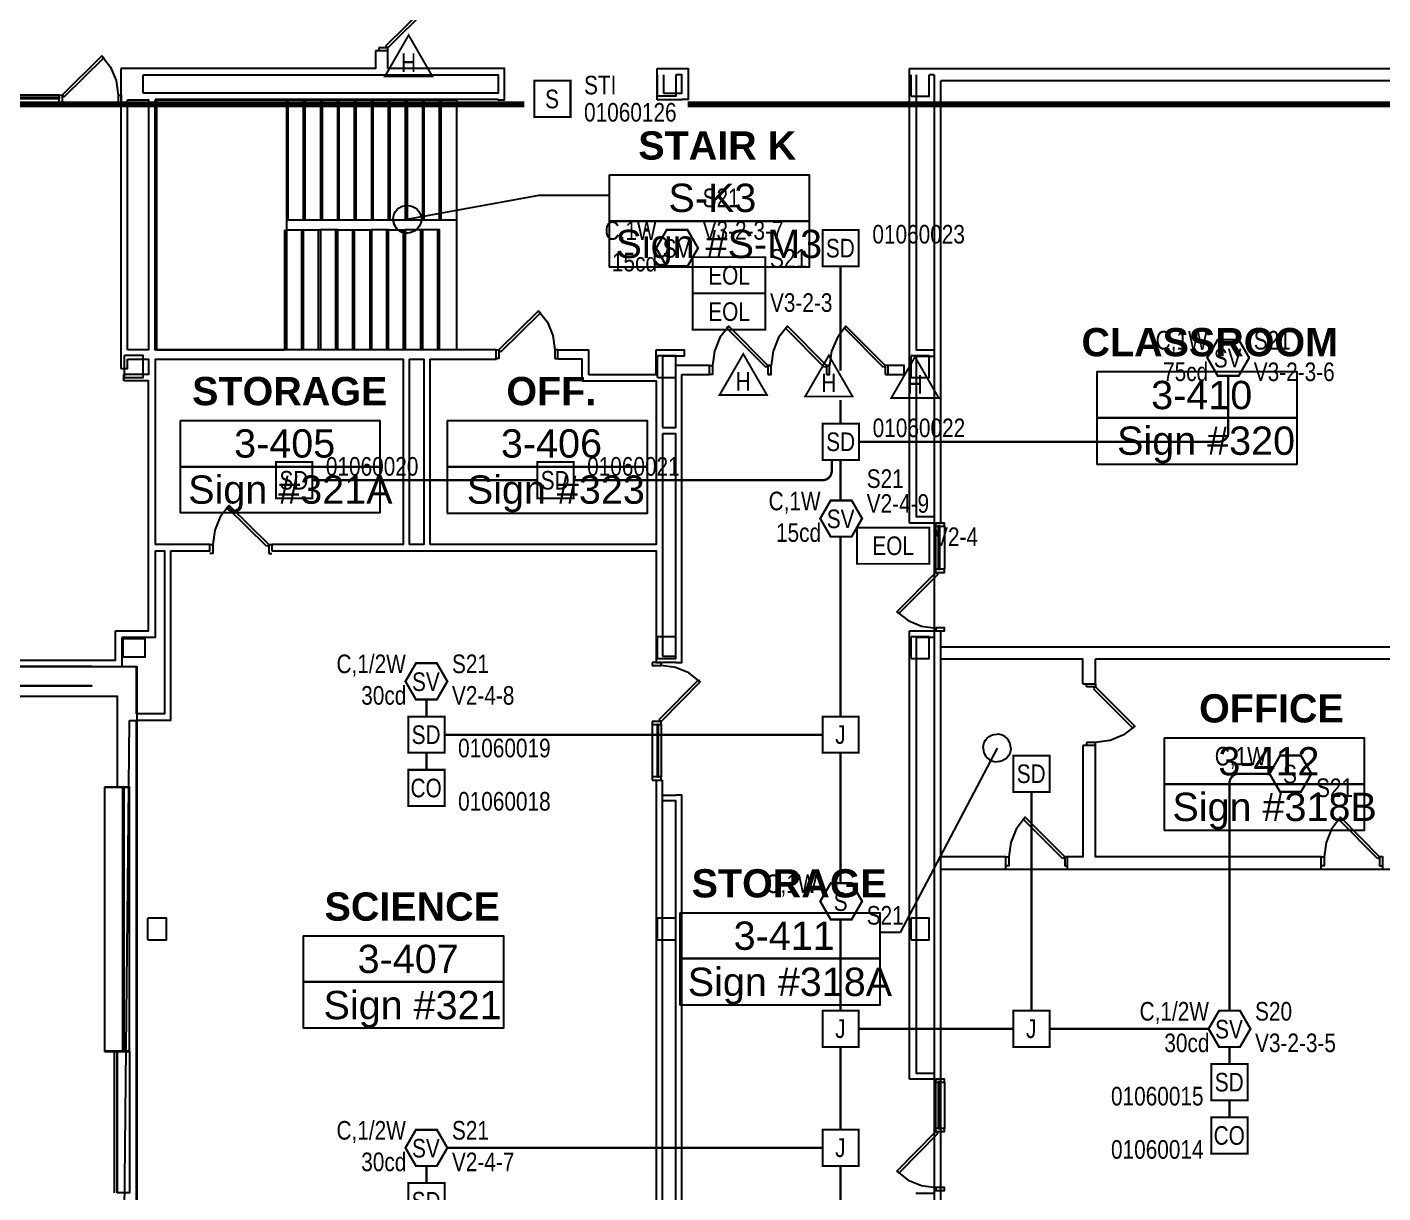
# Model space of a CAD drawing. Header units: inches. Extents: x 10004 to 17737, y 28227 to 35905.
# Drawn here: x 15290 to 16164, y 30608 to 31360 of the extents above; entities that cross this region are included whole.
import ezdxf
from ezdxf.enums import TextEntityAlignment as Align

# ---------------------------------------------------------------- set-up
doc = ezdxf.new("R2010")
doc.units = ezdxf.units.IN
doc.header["$LTSCALE"] = 0.25
doc.header["$MEASUREMENT"] = 0
for name, color, linetype in [('BACKGROUND', 8, 'Continuous'), ('CO DETECTOR', 1, 'Continuous'), ('CONDUIT', 6, 'Continuous'), ('DOOR HOLDER', 1, 'Continuous'), ('EOL', 1, 'Continuous'), ('JUNCTION BOX', 1, 'Continuous'), ('PULL STATION', 1, 'Continuous'), ('SMOKE DETECTOR', 1, 'Continuous'), ('SPEAKER', 1, 'Continuous'), ('SPEAKER STROBE', 1, 'Continuous')]:
    doc.layers.add(name, color=color, linetype=linetype)
doc.styles.add('Arial', font='arial.ttf', dxfattribs={"width": 0.8})
doc.styles.add('PDF Arial', font='arial.ttf')
doc.styles.add('PDF Arial Bold', font='arialbd.ttf')

# ---------------------------------------------------------------- blocks, each defined once
blk = doc.blocks.new('SIGA-COD')
at = {"layer": 'CO DETECTOR', "const_width": 1.3}
blk.add_lwpolyline([(-11.5, -11.68), (-11.5, 11.7), (11.89, 11.7), (11.89, -11.68)], close=True, dxfattribs=at)
at = {"layer": 'CO DETECTOR', "style": 'Arial', "width": 0.8}
blk.add_text('CO', height=12, dxfattribs=at).set_placement((0, 0), align=Align.MIDDLE)
for tag, p in [('ADDRESS', (20.64, 8.96)), ('ZONE', (20.64, -8.58))]:
    blk.add_attdef(tag, text='', height=12, dxfattribs=at).set_placement(p, align=Align.MIDDLE_LEFT)
blk.add_attdef('SUBSCRIPT', text='', height=12, dxfattribs=at).set_placement((-16.56, -9.02), align=Align.MIDDLE_RIGHT)
blk = doc.blocks.new('GC-S7')
at = {"layer": 'SPEAKER', "const_width": 1.46}
blk.add_lwpolyline([(13.83, 0.21), (7.08, 11.9), (-6.42, 11.9), (-13.17, 0.21), (-6.42, -11.49), (7.08, -11.49)], close=True, dxfattribs=at)
at = {"layer": 'SPEAKER', "style": 'Arial', "width": 0.8}
blk.add_text('S', height=12, dxfattribs=at).set_placement((0, 0), align=Align.MIDDLE)
for tag, p in [('C', (-14.98, 11.52)), ('1/2W', (-14.65, -8.82))]:
    blk.add_attdef(tag, text='', height=12, dxfattribs=at).set_placement(p, align=Align.MIDDLE_RIGHT)
blk.add_attdef('Speaker_Circuit', text='', height=12, dxfattribs=at).set_placement((16.8, -8.82), align=Align.MIDDLE_LEFT)
blk = doc.blocks.new('SIGA-278')
at = {"layer": 'PULL STATION', "const_width": 1.3}
blk.add_lwpolyline([(-11.5, -11.68), (-11.5, 11.7), (11.89, 11.7), (11.89, -11.68)], close=True, dxfattribs=at)
at = {"layer": 'PULL STATION', "style": 'Arial', "width": 0.8}
blk.add_text('S', height=12, dxfattribs=at).set_placement((0, 0), align=Align.MIDDLE)
for tag, p in [('ADDRESS', (20.64, 8.96)), ('ZONE', (20.64, -8.58))]:
    blk.add_attdef(tag, text='', height=12, dxfattribs=at).set_placement(p, align=Align.MIDDLE_LEFT)
blk.add_attdef('SUBSCRIPT', text='', height=12, dxfattribs=at).set_placement((-16.56, -9.02), align=Align.MIDDLE_RIGHT)
blk = doc.blocks.new('150X-AQN5')
at = {"layer": 'DOOR HOLDER', "const_width": 1.25}
blk.add_lwpolyline([(15.26, -8.81), (0, 17.63), (-15.26, -8.81)], close=True, dxfattribs=at)
at = {"layer": 'DOOR HOLDER', "style": 'Arial', "width": 0.8}
blk.add_text('H', height=12, dxfattribs=at).set_placement((0, 0), align=Align.MIDDLE)
blk.add_attdef('SUBSCRIPT', text='', height=12, dxfattribs=at).set_placement((11.35, 10.49), align=Align.MIDDLE_LEFT)
blk = doc.blocks.new('GC-S7VM')
at = {"layer": 'SPEAKER STROBE', "const_width": 1.46}
blk.add_lwpolyline([(13.83, 0.21), (7.08, 11.9), (-6.42, 11.9), (-13.17, 0.21), (-6.42, -11.49), (7.08, -11.49)], close=True, dxfattribs=at)
at = {"layer": 'SPEAKER STROBE', "style": 'Arial', "width": 0.8}
blk.add_text('SV', height=12, dxfattribs=at).set_placement((0, 0), align=Align.MIDDLE)
for tag, p in [('C', (-12.95, 11.52)), ('CANDELA', (-12.62, -8.82)), ('1/2W', (-12.62, -29.16))]:
    blk.add_attdef(tag, text='', height=12, dxfattribs=at).set_placement(p, align=Align.MIDDLE_RIGHT)
for tag, p in [('Speaker_Circuit', (16.8, 11.52)), ('Visual_Circuit', (16.8, -8.82))]:
    blk.add_attdef(tag, text='', height=12, dxfattribs=at).set_placement(p, align=Align.MIDDLE_LEFT)
blk = doc.blocks.new('SIGA-PD')
at = {"layer": 'SMOKE DETECTOR', "const_width": 1.3}
blk.add_lwpolyline([(-11.5, -11.68), (-11.5, 11.7), (11.89, 11.7), (11.89, -11.68)], close=True, dxfattribs=at)
at = {"layer": 'SMOKE DETECTOR', "style": 'Arial', "width": 0.8}
blk.add_text('SD', height=12, dxfattribs=at).set_placement((0, 0), align=Align.MIDDLE)
for tag, p in [('ADDRESS', (20.64, 8.96)), ('ZONE', (20.64, -8.58))]:
    blk.add_attdef(tag, text='', height=12, dxfattribs=at).set_placement(p, align=Align.MIDDLE_LEFT)
blk.add_attdef('SUBSCRIPT', text='', height=12, dxfattribs=at).set_placement((-16.56, -9.02), align=Align.MIDDLE_RIGHT)
blk = doc.blocks.new('JUNCTION BOX')
at = {"const_width": 1.3}
blk.add_lwpolyline([(-11.5, -11.68), (-11.5, 11.7), (11.89, 11.7), (11.89, -11.68)], close=True, dxfattribs=at)
at = {"style": 'Arial', "width": 0.8}
blk.add_text('J', height=12, dxfattribs=at).set_placement((0, 0), align=Align.MIDDLE)
blk.add_attdef('SUBSCRIPT', text='', height=12, dxfattribs=at).set_placement((-16.56, -9.02), align=Align.MIDDLE_RIGHT)
blk = doc.blocks.new('EOLR')
at = {"layer": 'EOL', "const_width": 1.25}
blk.add_lwpolyline([(-23.38, 11.69), (23.38, 11.69), (23.38, -11.69), (-23.38, -11.69)], close=True, dxfattribs=at)
at = {"layer": 'EOL', "style": 'Arial', "width": 0.8}
blk.add_text('EOL', height=12, dxfattribs=at).set_placement((0, 0), align=Align.MIDDLE)
for tag, p in [('CIRCUIT#', (28.56, 10.91)), ('EOL_VALUE', (28.88, -9.43))]:
    blk.add_attdef(tag, text='', height=12, dxfattribs=at).set_placement(p, align=Align.MIDDLE_LEFT)

msp = doc.modelspace()

# ---------------------------------------------------------------- linework, layer by layer
at = {"lineweight": 0, "const_width": 4}
for points in [[(14728.05, 31309.78), (15610.5, 31309.78)], [(14728.05, 31309.78), (15610.5, 31309.78)], [(15715.98, 31309.78), (16856.64, 31309.78)], [(15715.98, 31309.78), (16856.64, 31309.78)]]:
    msp.add_lwpolyline(points, dxfattribs=at)
at = {"layer": 'BACKGROUND'}
for points in [[(15521.31, 31347.53), (15546.78, 31372.69)], [(15546.75, 31372.68), (15548.03, 31371.4), (15522.55, 31346.24)], [(15338.08, 31341.12), (15312.59, 31315.66)], [(15313.88, 31314.7), (15339.38, 31339.86), (15338.11, 31341.16)], [(15338.11, 31341.14), (15343.84, 31333.83)], [(15514.59, 31344.31), (15514.59, 31332.86), (15350.53, 31332.86)], [(15522.58, 31332.9), (15522.58, 31344.34), (15514.62, 31344.34)], [(15516.82, 31346.24), (15516.82, 31344.31)], [(15522.58, 31344.34), (15522.58, 31346.27), (15516.86, 31346.27)], [(15522.58, 31346.27), (15521.31, 31347.54)], [(15343.82, 31333.82), (15347.32, 31325.21)], [(15350.54, 31139.49), (15350.54, 31312.8), (15350.54, 31328.73), (15350.54, 31332.87)], [(15593.57, 31312.77), (15597.73, 31312.77), (15597.73, 31328.72), (15597.73, 31332.84), (15522.55, 31332.84)], [(15696.18, 31312.79), (15696.18, 31316.93), (15696.18, 31328.72), (15696.18, 31332.86)], [(15696.21, 31332.88), (15716.28, 31332.88), (15716.28, 31328.74), (15716.28, 31312.81), (15712.15, 31312.81)], [(15858.98, 31039.76), (15858.98, 31043.91), (15858.98, 31328.72), (15858.98, 31332.86)], [(15858.99, 31332.87), (15874.92, 31332.87)], [(15874.94, 31332.88), (15879.08, 31332.88)], [(15879.07, 31332.87), (16207.53, 31332.87)], [(15347.35, 31325.22), (15348.62, 31315.67), (15348.62, 31309.92)], [(15364.88, 31316.96), (15364.88, 31328.74)], [(15364.89, 31328.73), (15593.62, 31328.73), (15593.62, 31316.93), (15368.38, 31316.93)], [(15708.28, 31328.71), (15708.28, 31315.02), (15696.5, 31315.02)], [(15696.5, 31315.02), (15696.5, 31328.71)], [(15700.34, 31316.94), (15712.13, 31316.94), (15712.13, 31328.73), (15708.31, 31328.73)], [(15700.34, 31328.73), (15700.34, 31316.94)], [(15859.92, 31315.01), (15871.7, 31315.01), (15871.7, 31328.71)], [(15859.92, 31315.01), (15859.92, 31328.71)], [(15863.14, 31328.73), (15863.14, 31151.59)], [(15874.92, 31328.73), (15871.74, 31328.73)], [(15874.94, 31039.78), (15879.08, 31039.78), (15879.08, 31324.91)], [(15879.07, 30960.13), (16207.53, 30960.13), (16207.53, 31324.91), (15879.07, 31324.91)], [(15282.99, 31309.95), (15310.71, 31309.95), (15310.71, 31315.65), (15282.99, 31315.65)], [(15282.99, 31314.39), (15310.71, 31314.39), (15310.71, 31313.43), (15282.99, 31313.43)], [(15310.71, 31315.67), (15312.63, 31315.67), (15312.63, 31309.94), (15310.71, 31309.94)], [(15312.62, 31315.66), (15313.88, 31314.69)], [(15348.64, 31315.67), (15350.54, 31315.67), (15350.54, 31309.93), (15348.64, 31309.93)], [(15368.35, 31316.92), (15364.84, 31316.92)], [(15350.54, 31312.8), (15350.54, 31312.8)], [(15354.65, 31312.8), (15368.35, 31312.8), (15368.35, 31151.57), (15354.65, 31151.57)], [(15354.65, 31151.58), (15354.65, 31312.77)], [(15372.48, 31312.8), (15566.83, 31312.8), (15566.83, 31151.58), (15372.48, 31151.58)], [(15593.62, 31312.82), (15372.54, 31312.82)], [(15373.44, 31312.78), (15373.44, 31151.58)], [(15447.7, 31312.79), (15373.48, 31312.79)], [(15447.69, 31312.79), (15457.26, 31312.79), (15457.26, 31235.07), (15457.26, 31229), (15457.26, 31151.59), (15455.66, 31151.59)], [(15457.24, 31312.76), (15468.06, 31312.76), (15468.06, 31235.03), (15457.24, 31235.03)], [(15468.08, 31312.8), (15479.22, 31312.8), (15479.22, 31235.05), (15468.08, 31235.05)], [(15479.25, 31312.79), (15490.08, 31312.79), (15490.08, 31235.06), (15479.25, 31235.06)], [(15490.03, 31312.79), (15500.88, 31312.79), (15500.88, 31235.04), (15490.03, 31235.04)], [(15500.9, 31312.78), (15512.04, 31312.78), (15512.04, 31235.05), (15500.9, 31235.05)], [(15512.08, 31312.79), (15522.9, 31312.79), (15522.9, 31235.07), (15512.08, 31235.07)], [(15522.86, 31312.78), (15533.7, 31312.78), (15533.7, 31235.05), (15522.86, 31235.05)], [(15533.72, 31312.8), (15544.86, 31312.8), (15544.86, 31235.06), (15533.72, 31235.06)], [(15544.87, 31312.8), (15555.72, 31312.8), (15555.72, 31235.07), (15544.87, 31235.07)], [(15555.68, 31312.8), (15566.83, 31312.8), (15566.83, 31235.05), (15555.68, 31235.05)], [(15712.13, 31312.8), (15696.2, 31312.8)], [(15665.29, 31264.38), (15794.33, 31264.38), (15794.33, 31234.43), (15665.29, 31234.43), (15794.33, 31234.43), (15794.33, 31204.8), (15665.29, 31204.8)], [(15665.29, 31264.37), (15665.29, 31234.42), (15665.29, 31204.79)], [(15535.01, 31235.7), (15620.06, 31251.31)], [(15620.06, 31251.31), (15665.29, 31251.31)], [(15457.24, 31228.99), (15468.06, 31228.99), (15468.06, 31151.58), (15457.24, 31151.58)], [(15468.08, 31229), (15479.22, 31229), (15479.22, 31151.58), (15468.08, 31151.58)], [(15479.25, 31229.03), (15490.08, 31229.03), (15490.08, 31151.6), (15479.25, 31151.6)], [(15490.03, 31228.99), (15500.88, 31228.99), (15500.88, 31151.58), (15490.03, 31151.58)], [(15500.9, 31229), (15512.04, 31229), (15512.04, 31151.59), (15500.9, 31151.59)], [(15512.08, 31229.02), (15522.9, 31229.02), (15522.9, 31151.6), (15512.08, 31151.6)], [(15522.86, 31229), (15533.7, 31229), (15533.7, 31151.58), (15522.86, 31151.58)], [(15533.72, 31229.01), (15544.86, 31229.01), (15544.86, 31151.59), (15533.72, 31151.59)], [(15544.87, 31229.02), (15555.72, 31229.02), (15555.72, 31151.6), (15544.87, 31151.6)], [(15619.74, 31176.77), (15594.26, 31151.6)], [(15595.5, 31150.31), (15620.99, 31175.48), (15619.73, 31176.75)], [(15619.74, 31176.75), (15625.46, 31169.43)], [(15625.48, 31169.44), (15628.99, 31160.84)], [(15741.11, 31165.62), (15742.4, 31166.89), (15736.67, 31159.56)], [(15766.6, 31140.12), (15741.11, 31165.61)], [(15742.36, 31166.87), (15767.53, 31141.39), (15767.53, 31135.65)], [(15779.05, 31165.61), (15780.31, 31166.89), (15774.58, 31159.56)], [(15804.2, 31140.12), (15779.01, 31165.61)], [(15780.29, 31166.87), (15805.44, 31141.38), (15805.44, 31135.65)], [(15816.96, 31165.62), (15817.91, 31166.89), (15812.5, 31159.56)], [(15842.1, 31140.12), (15816.94, 31165.61)], [(15817.85, 31166.87), (15843.35, 31141.38), (15843.35, 31135.65)], [(15628.97, 31160.82), (15630.23, 31151.58), (15630.23, 31145.85)], [(15736.64, 31159.55), (15733.13, 31150.63)], [(15774.54, 31159.55), (15771.05, 31150.62)], [(15812.45, 31159.54), (15808.65, 31150.62)], [(15352.78, 31133.76), (15352.78, 31147.79)], [(15352.79, 31133.76), (15364.88, 31133.76), (15364.88, 31147.78), (15352.79, 31147.78)], [(15549.63, 31145.53), (15592.33, 31145.53), (15592.33, 31151.59), (15372.51, 31151.59)], [(15373.46, 31151.58), (15455.65, 31151.58)], [(15592.33, 31151.59), (15594.25, 31151.59), (15594.25, 31145.86), (15592.33, 31145.86)], [(15594.24, 31151.58), (15595.49, 31150.3)], [(15632.16, 31145.54), (15632.16, 31151.59), (15630.26, 31151.59)], [(15632.15, 31151.58), (15651.89, 31151.58), (15651.89, 31145.53), (15651.89, 31135.65)], [(15651.91, 31135.67), (15695.56, 31135.67), (15695.56, 31151.6)], [(15695.56, 31151.6), (15699.71, 31151.6)], [(15696.5, 31133.74), (15708.28, 31133.74), (15708.28, 31147.76), (15696.5, 31147.76)], [(15696.5, 31133.74), (15696.5, 31147.76)], [(15699.68, 31151.57), (15713.68, 31151.57), (15713.68, 31147.43), (15699.68, 31147.43)], [(15699.71, 31147.46), (15699.71, 31101.58)], [(15733.16, 31150.64), (15731.87, 31141.4)], [(15771.07, 31150.64), (15769.81, 31141.4)], [(15808.66, 31150.64), (15807.39, 31141.4)], [(15859.92, 31133.73), (15871.7, 31133.73), (15871.7, 31147.75), (15859.92, 31147.75)], [(15859.92, 31133.74), (15859.92, 31147.75)], [(15863.13, 31151.59), (15874.92, 31151.59)], [(15863.13, 31147.45), (15874.92, 31147.45), (15874.92, 31043.91), (15863.13, 31043.91)], [(15863.14, 31147.45), (15863.14, 31043.91)], [(15350.5, 31139.47), (15354.65, 31139.47), (15354.65, 31145.53)], [(15354.65, 31145.53), (15368.35, 31145.53), (15368.35, 31135.65), (15352.44, 31135.65)], [(15372.51, 31145.54), (15372.51, 31026.07)], [(15372.53, 31145.55), (15532.45, 31145.55), (15532.45, 31026.08), (15447.71, 31026.08)], [(15536.24, 31145.53), (15536.24, 31026.06)], [(15536.25, 31145.52), (15545.8, 31145.52), (15545.8, 31026.05), (15536.25, 31026.05)], [(15549.64, 31145.53), (15549.64, 31026.07)], [(15630.26, 31145.86), (15632.16, 31145.86)], [(15647.79, 31131.53), (15647.79, 31135.67), (15647.79, 31145.55), (15632.18, 31145.55)], [(15699.67, 31101.56), (15708.28, 31101.56), (15708.28, 31135.65), (15708.28, 31141.39)], [(15712.11, 31135.65), (15729.94, 31135.65), (15729.94, 31141.38), (15708.29, 31141.38)], [(15729.96, 31141.39), (15731.86, 31141.39), (15731.86, 31135.65), (15729.96, 31135.65)], [(15767.53, 31141.39), (15766.56, 31140.11)], [(15769.77, 31135.65), (15769.77, 31141.39), (15767.54, 31141.39), (15769.77, 31141.39)], [(15805.44, 31141.38), (15804.18, 31140.11)], [(15807.36, 31135.66), (15807.36, 31141.39), (15805.45, 31141.39), (15807.36, 31141.39)], [(15843.35, 31141.38), (15842.08, 31140.11)], [(15843.38, 31135.65), (15845.27, 31135.65), (15845.27, 31141.39), (15843.38, 31141.39)], [(15845.32, 31135.67), (15855.5, 31135.67), (15855.5, 31141.41), (15845.32, 31141.41)], [(15351.16, 30970.31), (15368.35, 30970.31), (15368.35, 31131.51), (15352.44, 31131.51)], [(15352.41, 31131.51), (15352.41, 31135.65)], [(15647.79, 31131.52), (15695.56, 31131.52), (15695.56, 31026.07), (15549.65, 31026.07)], [(15708.31, 30949.93), (15712.13, 30949.93), (15712.13, 31135.67)], [(15979.72, 31137.57), (16108.76, 31137.57), (16108.76, 31107.63), (15979.72, 31107.63), (16108.76, 31107.63), (16108.76, 31077.68), (15979.72, 31077.68)], [(15979.72, 31137.56), (15979.72, 31107.62), (15979.72, 31077.67)], [(15388.72, 31106.02), (15517.44, 31106.02), (15517.44, 31076.07), (15388.72, 31076.07), (15517.44, 31076.07), (15517.44, 31046.45), (15388.72, 31046.45)], [(15388.76, 31106.04), (15388.76, 31076.09), (15388.76, 31046.46)], [(15560.78, 31106.02), (15689.8, 31106.02), (15689.8, 31076.07), (15560.78, 31076.07), (15689.8, 31076.07), (15689.8, 31046.13), (15560.78, 31046.13)], [(15560.8, 31106.04), (15560.8, 31076.09), (15560.8, 31046.15)], [(15699.67, 30954.06), (15708.28, 30954.06), (15708.28, 31097.42), (15699.67, 31097.42)], [(15699.71, 31097.44), (15699.71, 30954.08)], [(15419, 31049.95), (15420.28, 31051.23), (15414.53, 31043.9)], [(15420.29, 31051.23), (15445.78, 31026.07), (15445.78, 31020.33)], [(15414.57, 31043.91), (15411.06, 31035.31)], [(15444.48, 31024.78), (15419, 31049.95)], [(15411.04, 31035.3), (15409.76, 31026.06)], [(15850.7, 30982.73), (15875.86, 31007.9), (15875.86, 31010.13), (15875.86, 31037.85), (15875.86, 31039.76)], [(15874.92, 31039.77), (15858.99, 31039.77)], [(15874.92, 31039.77), (15874.92, 31039.77)], [(15875.9, 31037.87), (15881.62, 31037.87), (15881.62, 31039.78), (15875.9, 31039.78)], [(15877.45, 31010.13), (15878.4, 31010.13), (15878.4, 31037.85), (15877.45, 31037.85)], [(15877.47, 31037.86), (15877.47, 31010.14)], [(15881.62, 31037.87), (15881.62, 31010.15)], [(15382.39, 31021.93), (15407.87, 31021.93), (15407.87, 31026.07), (15372.5, 31026.07)], [(15407.87, 31026.08), (15409.79, 31026.08), (15409.79, 31020.34), (15407.87, 31020.34)], [(15445.78, 31026.07), (15444.52, 31024.79)], [(15445.8, 31026.07), (15447.7, 31026.07), (15447.7, 31021.93)], [(15372.54, 31021.94), (15378.58, 31021.94), (15378.58, 30916.81), (15360.42, 30916.81)], [(15372.51, 31021.93), (15372.51, 30966.17), (15368.38, 30966.17)], [(15382.38, 31021.92), (15382.38, 30912.65), (15378.55, 30912.65)], [(15445.8, 31020.34), (15447.7, 31020.34)], [(15447.71, 31021.93), (15695.56, 31021.93), (15695.56, 30949.93)], [(15875.87, 31007.92), (15877.16, 31006.64), (15851.99, 30981.47)], [(15875.9, 31007.92), (15881.62, 31007.92), (15881.62, 31010.15), (15875.9, 31010.15)], [(15851.97, 30981.46), (15850.69, 30982.74)], [(15850.71, 30982.75), (15858.05, 30977.01)], [(15858.02, 30977), (15866.62, 30973.49)], [(15866.63, 30973.49), (15875.86, 30972.22), (15875.86, 30970.31)], [(15240.93, 30951.51), (15347.01, 30951.51), (15347.01, 30970.31)], [(15347.02, 30970.32), (15351.17, 30970.32)], [(15368.35, 30966.17), (15351.16, 30966.17)], [(15351.17, 30966.18), (15351.17, 30947.38)], [(15351.79, 30965.53), (15351.79, 30953.43)], [(15351.81, 30965.53), (15365.81, 30965.53), (15365.81, 30953.43), (15351.81, 30953.43)], [(15696.5, 30952.47), (15708.28, 30952.47), (15708.28, 30966.49), (15696.5, 30966.49)], [(15696.5, 30952.47), (15696.5, 30966.49)], [(15858.98, 30681.36), (15858.98, 30685.18), (15858.98, 30966.17), (15858.98, 30970.31)], [(15858.99, 30970.32), (15874.92, 30970.32)], [(15859.92, 30952.46), (15871.7, 30952.46), (15871.7, 30966.48), (15859.92, 30966.48)], [(15859.92, 30952.46), (15859.92, 30966.48)], [(15874.92, 30966.18), (15863.13, 30966.18)], [(15863.14, 30966.18), (15863.14, 30685.18)], [(15874.94, 30970.33), (15879.08, 30970.33)], [(15875.9, 30970.33), (15881.62, 30970.33), (15881.62, 30972.24), (15875.9, 30972.24)], [(14698.09, 30947.39), (15331.74, 30947.39), (15245.4, 30947.39)], [(15351.17, 30947.38), (15360.41, 30947.38), (15360.41, 30934.96), (15360.41, 30916.8)], [(15693.01, 30948.01), (15698.73, 30948.01), (15698.73, 30949.92), (15693.01, 30949.92)], [(15693.02, 30949.93), (15693.02, 30948.02)], [(15695.56, 30949.94), (15699.71, 30949.94)], [(15707.97, 30946.74), (15698.72, 30948.01)], [(15708.28, 30949.92), (15699.67, 30949.92)], [(15716.59, 30943.24), (15708, 30946.75)], [(15970.79, 30936.21), (15970.79, 30952.14), (15879.03, 30952.14)], [(15879.08, 30824.73), (15879.08, 30952.17)], [(15970.81, 30936.23), (15978.78, 30936.23), (15978.78, 30952.16)], [(16182.05, 30908.83), (16207.53, 30934.32), (16207.53, 30936.23), (16207.53, 30952.16), (15978.78, 30952.16)], [(15697.45, 30913.28), (15722.93, 30938.76)], [(15722.95, 30938.78), (15723.91, 30937.51), (15698.75, 30912.02)], [(15723.91, 30937.51), (15716.6, 30943.24)], [(14698.09, 30934.96), (15331.74, 30934.96), (15245.4, 30934.96)], [(15973.02, 30934.31), (15973.02, 30936.21)], [(15978.78, 30936.23), (15978.78, 30934.32), (15973.04, 30934.32)], [(15977.51, 30933.04), (16002.98, 30907.55)], [(15978.78, 30934.32), (15977.52, 30933.05)], [(16003.01, 30907.56), (16004.28, 30908.84), (15978.8, 30934.33)], [(15253.05, 30928.27), (15348, 30928.27), (15348, 30912.66), (15348, 30869.66)], [(15355.96, 30912.66), (15360.41, 30912.66), (15360.41, 30869.65), (15360.41, 30699.2)], [(15378.58, 30912.67), (15360.42, 30912.67)], [(15693.01, 30910.1), (15698.73, 30910.1), (15698.73, 30912.01), (15697.45, 30913.28)], [(15698.73, 30912.01), (15693.01, 30912.01)], [(15693.02, 30912.02), (15693.02, 30910.11), (15693.02, 30876.34), (15693.02, 30874.11)], [(15696.16, 30876.32), (15697.12, 30876.32), (15697.12, 30910.09), (15696.16, 30910.09)], [(15696.18, 30910.1), (15696.18, 30876.33)], [(15698.73, 30910.1), (15698.73, 30876.33)], [(15996.59, 30903.08), (15988, 30899.58)], [(16004.28, 30908.84), (15996.65, 30903.1)], [(15915.38, 30894.81), (15852.92, 30775.98)], [(15970.79, 30896.39), (15970.79, 30824.71), (15960.93, 30824.71)], [(15978.78, 30824.73), (15978.78, 30896.41), (15970.81, 30896.41)], [(15973.02, 30898.3), (15973.02, 30896.39)], [(15978.78, 30896.41), (15978.78, 30898.32), (15973.04, 30898.32)], [(15988.03, 30899.6), (15978.77, 30898.32)], [(16023.05, 30901.5), (16152.07, 30901.5), (16152.07, 30871.55), (16023.05, 30871.55), (16152.07, 30871.55), (16152.07, 30841.6), (16023.05, 30841.6)], [(16023.08, 30901.51), (16023.08, 30871.56), (16023.08, 30841.62)], [(15693.01, 30874.1), (15698.73, 30874.1), (15698.73, 30876.33), (15693.01, 30876.33)], [(15340, 30869.64), (15340, 30869.32), (15340, 30699.51), (15340, 30699.2)], [(15340, 30699.51), (15351.79, 30699.51), (15351.79, 30869.32), (15340, 30869.32)], [(15355.94, 30869.64), (15340.03, 30869.64)], [(15352.43, 30699.52), (15355.94, 30699.52), (15355.94, 30869.33), (15340.03, 30869.33)], [(15347.99, 30869.64), (15355.94, 30869.64), (15355.94, 30869.33), (15352.43, 30869.33)], [(15352.41, 30869.31), (15352.41, 30699.5)], [(15695.56, 30874.11), (15695.56, 30587.7)], [(15695.56, 30874.11), (15699.71, 30874.11)], [(15699.67, 30864.54), (15708.28, 30864.54)], [(15699.67, 30591.83), (15708.28, 30591.83), (15708.28, 30860.72), (15699.67, 30860.72)], [(15699.71, 30591.85), (15699.71, 30860.74)], [(15708.31, 30587.7), (15712.13, 30587.7), (15712.13, 30864.55), (15708.31, 30864.55)], [(15932.29, 30848.94), (15933.55, 30850.22), (15927.82, 30842.57)], [(15933.52, 30850.2), (15959, 30824.71), (15959, 30818.98)], [(16135.54, 30848.94), (16136.8, 30850.22), (16131.07, 30842.57)], [(16136.76, 30850.2), (16161.94, 30824.71), (16161.94, 30818.98)], [(15927.79, 30842.56), (15924.28, 30833.96)], [(15957.75, 30823.45), (15932.28, 30848.94)], [(16131.04, 30842.55), (16127.53, 30833.95)], [(16161, 30823.45), (16135.52, 30848.93)], [(15924.31, 30833.97), (15923.02, 30824.73)], [(16127.56, 30833.96), (16126.3, 30824.73)], [(15921.09, 30816.75), (15921.09, 30824.71), (15879.02, 30824.71)], [(15921.09, 30824.72), (15923.01, 30824.72), (15923.01, 30818.98), (15921.09, 30818.98)], [(15959, 30824.71), (15957.73, 30823.44)], [(15960.92, 30816.75), (15960.92, 30824.71), (15959.02, 30824.71)], [(16124.34, 30816.75), (16124.34, 30824.71), (15978.76, 30824.71)], [(16124.35, 30824.71), (16126.26, 30824.71), (16126.26, 30818.98), (16124.35, 30818.98)], [(16161.94, 30824.71), (16160.98, 30823.44)], [(16164.17, 30816.75), (16164.17, 30824.71), (16161.94, 30824.71)], [(15874.94, 30681.37), (15879.08, 30681.37), (15879.08, 30816.77)], [(15959.02, 30818.98), (15960.92, 30818.98)], [(16161.94, 30818.98), (16164.17, 30818.98)], [(15367.73, 30771.2), (15367.73, 30785.22)], [(15367.74, 30771.2), (15379.83, 30771.2), (15379.83, 30785.21), (15367.74, 30785.21)], [(15696.5, 30771.19), (15708.28, 30771.19), (15708.28, 30785.21), (15696.5, 30785.21)], [(15696.5, 30771.2), (15696.5, 30785.21)], [(15710.83, 30788.71), (15710.83, 30759.09), (15710.83, 30729.14)], [(15710.85, 30788.72), (15839.87, 30788.72), (15839.87, 30759.09), (15710.85, 30759.09), (15839.87, 30759.09), (15839.87, 30729.15), (15710.85, 30729.15)], [(15859.92, 30771.19), (15859.92, 30785.21)], [(15859.92, 30771.19), (15871.7, 30771.19), (15871.7, 30785.2), (15859.92, 30785.2)], [(15468.06, 30773.74), (15468.06, 30744.11), (15468.06, 30714.16)], [(15468.09, 30773.74), (15597.1, 30773.74), (15597.1, 30744.12), (15468.09, 30744.12), (15597.1, 30744.12), (15597.1, 30714.17), (15468.09, 30714.17)], [(15852.91, 30775.97), (15839.84, 30775.97)], [(15340.03, 30699.2), (15355.94, 30699.2), (15355.94, 30699.52), (15340.03, 30699.52)], [(15346.08, 30699.21), (15346.08, 30608.09)], [(15347.99, 30699.2), (15355.94, 30699.2), (15355.94, 30608.09), (15347.99, 30608.09)], [(15863.13, 30685.19), (15874.92, 30685.19)], [(15850.7, 30622.1), (15875.86, 30647.58), (15875.86, 30649.49), (15875.86, 30679.44), (15875.86, 30681.36)], [(15874.92, 30681.37), (15858.99, 30681.37)], [(15875.9, 30679.46), (15881.62, 30679.46), (15881.62, 30681.37), (15875.9, 30681.37)], [(15877.45, 30649.49), (15878.4, 30649.49), (15878.4, 30679.44), (15877.45, 30679.44)], [(15877.47, 30679.45), (15877.47, 30649.5)], [(15881.62, 30679.46), (15881.62, 30649.51)], [(15875.9, 30647.6), (15881.62, 30647.6), (15881.62, 30649.51), (15875.9, 30649.51)], [(15875.87, 30647.59), (15877.16, 30646.32), (15851.99, 30620.83)], [(15851.97, 30620.82), (15850.69, 30622.1)], [(15850.71, 30622.11), (15858.05, 30616.38)], [(15858.02, 30616.36), (15866.62, 30612.85)], [(15874.92, 30609.68), (15874.92, 30607.77), (15863.13, 30607.77)], [(15866.63, 30612.86), (15875.86, 30611.58), (15875.86, 30609.67)], [(15874.94, 30609.69), (15879.08, 30609.69)], [(15875.9, 30609.69), (15881.62, 30609.69), (15881.62, 30611.6), (15875.9, 30611.6)]]:
    msp.add_lwpolyline(points, dxfattribs=at)
at = {"layer": 'BACKGROUND', "ltscale": 1.484994}
msp.add_lwpolyline([(15874.92, 31328.73), (15874.92, 30319.77)], dxfattribs=at)
at = {"layer": 'BACKGROUND'}
for points in [[(15372.51, 31312.79), (15372.51, 31151.59)], [(15767.54, 31135.65), (15769.77, 31135.65)], [(15805.45, 31135.66), (15807.36, 31135.66)], [(15348, 30608.1), (15348, 30699.21)]]:
    msp.add_lwpolyline(points, close=True, dxfattribs=at)
at = {"layer": 'BACKGROUND', "ltscale": 0.063439}
msp.add_lwpolyline([(15458.19, 31312.8), (15458.19, 31235.07)], dxfattribs=at)
at = {"layer": 'BACKGROUND', "ltscale": 0.063385}
msp.add_lwpolyline([(15469.05, 31312.8), (15469.05, 31235.06)], dxfattribs=at)
at = {"layer": 'BACKGROUND', "ltscale": 0.063333}
msp.add_lwpolyline([(15480.21, 31312.81), (15480.21, 31235.08)], dxfattribs=at)
at = {"layer": 'BACKGROUND', "ltscale": 0.063276}
msp.add_lwpolyline([(15491.01, 31312.8), (15491.01, 31235.05)], dxfattribs=at)
at = {"layer": 'BACKGROUND', "ltscale": 0.063399}
msp.add_lwpolyline([(15501.86, 31312.79), (15501.86, 31235.07)], dxfattribs=at)
at = {"layer": 'BACKGROUND', "ltscale": 0.063345}
msp.add_lwpolyline([(15512.98, 31312.78), (15512.98, 31235.04)], dxfattribs=at)
at = {"layer": 'BACKGROUND', "ltscale": 0.063468}
msp.add_lwpolyline([(15523.83, 31312.79), (15523.83, 31235.06)], dxfattribs=at)
at = {"layer": 'BACKGROUND', "ltscale": 0.063413}
msp.add_lwpolyline([(15535, 31312.8), (15535, 31235.07)], dxfattribs=at)
at = {"layer": 'BACKGROUND', "ltscale": 0.06339}
msp.add_lwpolyline([(15545.8, 31312.79), (15545.8, 31235.04)], dxfattribs=at)
at = {"layer": 'BACKGROUND', "ltscale": 0.063331}
msp.add_lwpolyline([(15556.65, 31312.79), (15556.65, 31235.06)], dxfattribs=at)
at = {"layer": 'BACKGROUND'}
msp.add_lwpolyline([(15526.08, 31235.7, 0.414527), (15535, 31226.78, -0.414527)], format="xyb", close=True, dxfattribs=at)
at = {"layer": 'BACKGROUND', "ltscale": 0.061743}
msp.add_lwpolyline([(15456.27, 31151.58), (15456.27, 31228.97)], dxfattribs=at)
at = {"layer": 'BACKGROUND', "ltscale": 0.061667}
msp.add_lwpolyline([(15467.12, 31151.59), (15467.12, 31228.99)], dxfattribs=at)
at = {"layer": 'BACKGROUND', "ltscale": 0.06168}
for points in [[(15477.98, 31151.6), (15477.98, 31229.02)], [(15521.91, 31151.58), (15521.91, 31229)]]:
    msp.add_lwpolyline(points, dxfattribs=at)
at = {"layer": 'BACKGROUND', "ltscale": 0.061678}
for points in [[(15489.09, 31151.58), (15489.09, 31229.01)], [(15554.73, 31151.58), (15554.73, 31229)]]:
    msp.add_lwpolyline(points, dxfattribs=at)
at = {"layer": 'BACKGROUND', "ltscale": 0.061672}
msp.add_lwpolyline([(15499.94, 31151.59), (15499.94, 31229.01)], dxfattribs=at)
at = {"layer": 'BACKGROUND', "ltscale": 0.061669}
msp.add_lwpolyline([(15511.11, 31151.6), (15511.11, 31229.02)], dxfattribs=at)
at = {"layer": 'BACKGROUND', "ltscale": 0.061673}
msp.add_lwpolyline([(15532.76, 31151.59), (15532.76, 31229.01)], dxfattribs=at)
at = {"layer": 'BACKGROUND', "ltscale": 0.061668}
msp.add_lwpolyline([(15543.93, 31151.6), (15543.93, 31229.02)], dxfattribs=at)
at = {"layer": 'BACKGROUND', "ltscale": 1.536676}
msp.add_lwpolyline([(15879.08, 30134.68), (15879.08, 30970.33)], dxfattribs=at)
at = {"layer": 'BACKGROUND', "ltscale": 1.546667}
msp.add_lwpolyline([(14665.25, 30947.38), (15360.72, 30947.38), (15360.72, 29526.17)], dxfattribs=at)
at = {"layer": 'BACKGROUND', "ltscale": 1.159992}
msp.add_lwpolyline([(15348, 30130.22), (15355.94, 30912.65)], dxfattribs=at)
at = {"layer": 'BACKGROUND', "ltscale": 1.685001}
msp.add_lwpolyline([(15699.71, 29963.92), (15699.71, 30874.11)], dxfattribs=at)
at = {"layer": 'BACKGROUND', "ltscale": 0.855001}
msp.add_lwpolyline([(15879.02, 30816.75), (16207.53, 30816.76)], dxfattribs=at)
at = {"layer": 'BACKGROUND', "ltscale": 1.071657}
msp.add_lwpolyline([(15360.41, 30699.2), (15360.41, 30300.34)], dxfattribs=at)
at = {"layer": 'BACKGROUND'}
for centre, radius, start, end in [((15915.41, 30894.83), 8.9, 359.88734, 90.20744), ((15915.36, 30894.78), 8.89, 179.78971, 270.06783)]:
    msp.add_arc(centre, radius, start, end, dxfattribs=at)
for points in [[(15526.08, 31235.7), (15526.08, 31240.8), (15529.92, 31244.63), (15535, 31244.63)], [(15526.08, 31235.7), (15526.08, 31240.8), (15529.92, 31244.63), (15535, 31244.63)], [(15535, 31244.63), (15540.09, 31244.63), (15544.24, 31240.8), (15544.24, 31235.7)], [(15535, 31244.63), (15540.09, 31244.63), (15544.24, 31240.8), (15544.24, 31235.7)], [(15544.24, 31235.7), (15544.24, 31230.93), (15540.09, 31226.78), (15535, 31226.78)], [(15544.24, 31235.7), (15544.24, 31230.93), (15540.09, 31226.78), (15535, 31226.78)], [(15906.48, 30894.82), (15906.48, 30899.92), (15910.28, 30903.74), (15915.37, 30903.74)], [(15906.48, 30894.82), (15906.48, 30899.92), (15910.28, 30903.74), (15915.37, 30903.74)], [(15924.31, 30894.82), (15924.31, 30890.04), (15920.17, 30885.9), (15915.37, 30885.9)], [(15924.31, 30894.82), (15924.31, 30890.04), (15920.17, 30885.9), (15915.37, 30885.9)]]:
    msp.add_open_spline(points, degree=3, dxfattribs=at)
at = {"layer": 'CONDUIT', "lineweight": 0, "const_width": 1.5}
for points in [[(15814.56, 31205.42), (15814.56, 31138.17)], [(15814.56, 31119.25), (15814.56, 31103.99)], [(15814.56, 31080.6), (15814.56, 31054.48)], [(15473.88, 31067.47), (15618.97, 31067.47)], [(15814.56, 31031.1), (15814.56, 30915.15)], [(15547.46, 30926.13), (15547.46, 30915.15)], [(15559.15, 30903.46), (15802.87, 30903.46)], [(15547.46, 30891.77), (15547.46, 30880.79)], [(15814.56, 30891.77), (15814.56, 30807.73)], [(15937.61, 30866.59), (15937.61, 30725.53)], [(15814.56, 30784.35), (15814.56, 30725.53)], [(15925.92, 30713.84), (15826.25, 30713.84)], [(16051.79, 30713.84), (15949.3, 30713.84)], [(15814.56, 30702.15), (15814.56, 30648.79)], [(16065.29, 30702.15), (16065.29, 30691.17)], [(16065.29, 30667.79), (16065.29, 30656.81)], [(15560.96, 30637.1), (15802.87, 30637.1)], [(15547.46, 30625.41), (15547.46, 30614.43)], [(15814.56, 30625.41), (15814.56, 30544.16)]]:
    msp.add_lwpolyline(points, dxfattribs=at)
for points in [[(16064.46, 31134.72), (16064.46, 31098.3, -0.414214), (16058.46, 31092.3), (15826.45, 31092.3)], [(15808.82, 31080.6), (15808.82, 31073.47, -0.414214), (15802.82, 31067.47), (15642.35, 31067.47)], [(16091.11, 30878.28), (16071.29, 30878.28, 0.414214), (16065.29, 30872.28), (16065.29, 30725.53)]]:
    msp.add_lwpolyline(points, format="xyb", dxfattribs=at)

# ---------------------------------------------------------------- block references
at = {"layer": 'CO DETECTOR'}
for p, values in [((15547.26, 30869.09), {'ZONE': '01060018'}), ((16065.1, 30645.11), {'SUBSCRIPT': '01060014'})]:
    msp.add_blockref('SIGA-COD', p, dxfattribs=at).add_auto_attribs(values)
at = {"layer": 'DOOR HOLDER'}
for p in [(15535.99, 31336.73), (15751.74, 31131.23), (15806.95, 31130.28), (15862.51, 31129.38)]:
    msp.add_blockref('150X-AQN5', p, dxfattribs=at)
at = {"layer": 'EOL'}
ref = msp.add_blockref('EOLR', (15742.6, 31199.58), dxfattribs=at)
ref.add_attrib('CIRCUIT#', 'S21', dxfattribs={"height": 12, "style": 'Arial', "width": 0.8}).set_placement((15769, 31210.48), align=Align.MIDDLE_LEFT)
ref = msp.add_blockref('EOLR', (15742.6, 31176.19), dxfattribs=at)
ref.add_attrib('EOL_VALUE', 'V3-2-3', dxfattribs={"height": 12, "style": 'Arial', "width": 0.8}).set_placement((15769, 31182), align=Align.MIDDLE_LEFT)
ref = msp.add_blockref('EOLR', (15848.4, 31025.26), dxfattribs=at)
ref.add_attrib('EOL_VALUE', 'V2-4', dxfattribs={"height": 12, "style": 'Arial', "width": 0.8}).set_placement((15874.8, 31031.06), align=Align.MIDDLE_LEFT)
at = {"layer": 'JUNCTION BOX'}
for p in [(15814.37, 30903.45), (15814.37, 30713.83), (15937.41, 30713.83), (15814.37, 30637.1)]:
    msp.add_blockref('JUNCTION BOX', p, dxfattribs=at)
at = {"layer": 'PULL STATION'}
msp.add_blockref('SIGA-278', (15628.47, 31313.25), dxfattribs=at).add_auto_attribs({'ADDRESS': 'STI', 'ZONE': '01060126'})
at = {"layer": 'SMOKE DETECTOR'}
for p, values in [((15814.37, 31217.1), {'ADDRESS': '01060023'}), ((15814.56, 31092.29), {'ADDRESS': '01060022'}), ((15462, 31067.46), {'ADDRESS': '01060020'}), ((15630.46, 31067.46), {'ADDRESS': '01060021'}), ((15547.26, 30903.45), {'ZONE': '01060019'}), ((16065.1, 30679.47), {'SUBSCRIPT': '01060015'}), ((15547.26, 30602.73), {'ZONE': '01060017'})]:
    msp.add_blockref('SIGA-PD', p, dxfattribs=at).add_auto_attribs(values)
msp.add_blockref('SIGA-PD', (15937.41, 30878.27), dxfattribs=at)
at = {"layer": 'SPEAKER'}
for p in [(16104.28, 30878.07), (15814.56, 30795.84)]:
    msp.add_blockref('GC-S7', p, dxfattribs=at).add_auto_attribs({'C': 'C,1W', 'Speaker_Circuit': 'S21'})
at = {"layer": 'SPEAKER STROBE'}
ref = msp.add_blockref('GC-S7VM', (15708.76, 31216.91), dxfattribs=at)
ref.add_attrib('C', 'C,1W', dxfattribs={"height": 12, "style": 'Arial', "width": 0.8}).set_placement((15695.82, 31228.42), align=Align.MIDDLE_RIGHT)
ref.add_attrib('Speaker_Circuit', 'S21', dxfattribs={"height": 12, "style": 'Arial', "width": 0.8}).set_placement((15725.56, 31249.5), align=Align.MIDDLE_LEFT)
ref.add_attrib('Visual_Circuit', 'V3-2-3-7', dxfattribs={"height": 12, "style": 'Arial', "width": 0.8}).set_placement((15725.56, 31228.5), align=Align.MIDDLE_LEFT)
ref.add_attrib('CANDELA', '15cd', dxfattribs={"height": 12, "style": 'Arial', "width": 0.8}).set_placement((15696.14, 31208.08), align=Align.MIDDLE_RIGHT)
for p, values in [((16064.13, 31146.21), {'C': 'C,1W', 'Speaker_Circuit': 'S21', 'Visual_Circuit': 'V3-2-3-6', 'CANDELA': '75cd'}), ((15547.13, 30937.61), {'C': 'C,1/2W', 'Speaker_Circuit': 'S21', 'Visual_Circuit': 'V2-4-8', 'CANDELA': '30cd'}), ((16064.96, 30713.63), {'C': 'C,1/2W', 'Speaker_Circuit': 'S20', 'Visual_Circuit': 'V3-2-3-5', 'CANDELA': '30cd'}), ((15547.13, 30636.9), {'C': 'C,1/2W', 'Speaker_Circuit': 'S21', 'Visual_Circuit': 'V2-4-7', 'CANDELA': '30cd'})]:
    msp.add_blockref('GC-S7VM', p, dxfattribs=at).add_auto_attribs(values)
ref = msp.add_blockref('GC-S7VM', (15814.56, 31042.59), dxfattribs=at)
ref.add_attrib('C', 'C,1W', dxfattribs={"height": 12, "style": 'Arial', "width": 0.8}).set_placement((15801.62, 31054.1), align=Align.MIDDLE_RIGHT)
ref.add_attrib('Speaker_Circuit', 'S21', dxfattribs={"height": 12, "style": 'Arial', "width": 0.8}).set_placement((15831.36, 31068.5), align=Align.MIDDLE_LEFT)
ref.add_attrib('Visual_Circuit', 'V2-4-9', dxfattribs={"height": 12, "style": 'Arial', "width": 0.8}).set_placement((15831.36, 31052.5), align=Align.MIDDLE_LEFT)
ref.add_attrib('CANDELA', '15cd', dxfattribs={"height": 12, "style": 'Arial', "width": 0.8}).set_placement((15801.94, 31033.76), align=Align.MIDDLE_RIGHT)

# ---------------------------------------------------------------- texts
at = {"layer": 'BACKGROUND', "attachment_point": 7}
for s, insert, char_height, style in [('STAIR K', (15684.08, 31273.92), 18.216, 'PDF Arial Bold'), ('S-K3', (15703.51, 31240.15), 18.245, 'PDF Arial'), ('Sign #S-M3', (15669.42, 31205.16), 18.245, 'PDF Arial'), ('CLASSROOM', (15969.85, 31147.12), 18.216, 'PDF Arial Bold'), ('STORAGE', (15396.4, 31115.58), 18.216, 'PDF Arial Bold'), ('OFF.', (15599.02, 31115.6), 18.216, 'PDF Arial Bold'), ('3-410', (16014.77, 31113.03), 18.245, 'PDF Arial'), ('3-405', (15423.48, 31081.81), 18.245, 'PDF Arial'), ('3-406', (15595.51, 31081.81), 18.245, 'PDF Arial'), ('Sign #320', (15992.79, 31078.36), 18.245, 'PDF Arial'), ('Sign #321A', (15393.85, 31046.82), 18.245, 'PDF Arial'), ('Sign #323', (15573.53, 31046.82), 18.245, 'PDF Arial'), ('OFFICE', (16045.67, 30911.06), 18.216, 'PDF Arial Bold'), ('3-412', (16058.1, 30876.96), 18.245, 'PDF Arial'), ('Sign #318B', (16028.47, 30842.29), 18.245, 'PDF Arial'), ('STORAGE', (15718.49, 30798.27), 18.216, 'PDF Arial Bold'), ('SCIENCE', (15481.78, 30783.3), 18.216, 'PDF Arial Bold'), ('3-411', (15745.57, 30764.5), 18.245, 'PDF Arial'), ('3-407', (15503.12, 30749.53), 18.245, 'PDF Arial'), ('Sign #318A', (15715.94, 30729.52), 18.245, 'PDF Arial'), ('Sign #321', (15481.14, 30714.54), 18.245, 'PDF Arial')]:
    msp.add_mtext(s, dxfattribs=dict(at, insert=insert, char_height=char_height, style=style))

doc.saveas('drawing.dxf')
